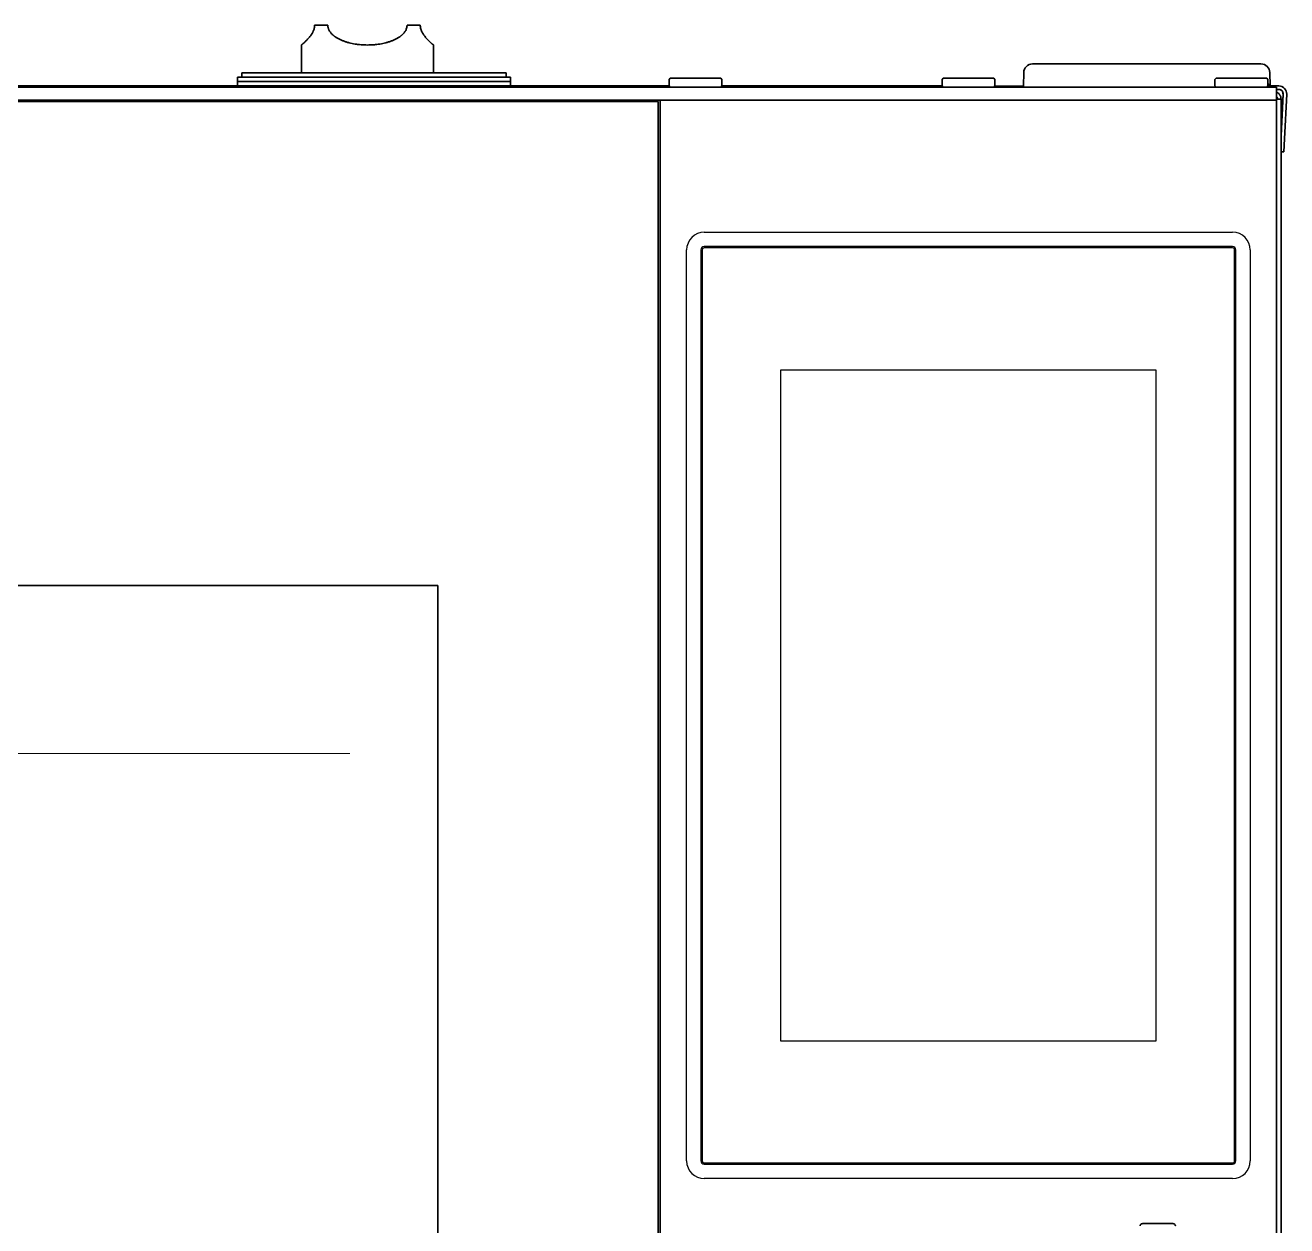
# Model space of a CAD drawing. Extents: x 6327 to 10269, y -393 to 3036.
# Drawn here: x 8892.9 to 9179.4, y 1661.5 to 1934.3 of the extents above; entities that cross this region are included whole.
import ezdxf

# ---------------------------------------------------------------- set-up
doc = ezdxf.new("R2010")
doc.units = 0
doc.header["$LTSCALE"] = 5
doc.layers.get('0').update_dxf_attribs({"linetype": 'CONTINUOUS', "lineweight": 0})
doc.layers.add('1', color=7, linetype='CONTINUOUS', true_color=0xffffff)
doc.layers.add('GEOM', color=7, linetype='CONTINUOUS')

msp = doc.modelspace()

# ---------------------------------------------------------------- linework, layer by layer
msp.add_line((9113.07, 1920.53), (9119.57, 1920.53))
at = {"color": 2}
msp.add_line((8639.57, 1768.83), (8966.57, 1768.83), dxfattribs=at)
at = {"layer": '1', "color": 7, "linetype": 'Continuous', "lineweight": 35}
for p, q in [((8958.57, 1934.33), (8961.57, 1934.33)), ((8979.57, 1934.33), (8982.57, 1934.33)), ((8955.57, 1929.83), (8955.57, 1923.53)), ((8985.57, 1923.53), (8985.57, 1929.83)), ((9121.63, 1925.53), (9173.52, 1925.53)), ((8942.07, 1923.53), (9002.07, 1923.53)), ((8942.07, 1923.53), (8942.07, 1922.53)), ((9002.07, 1922.53), (9002.07, 1923.53)), ((9119.57, 1920.53), (9119.63, 1923.56)), ((9175.52, 1923.56), (9175.57, 1920.53)), ((8431.07, 1920.28), (9175.07, 1920.28)), ((8567.07, 1920.53), (9039.07, 1920.53)), ((8941.07, 1922.53), (9003.07, 1922.53)), ((8941.07, 1922.53), (8941.07, 1921.53)), ((8941.07, 1921.53), (8941.07, 1920.53)), ((8941.07, 1921.53), (8972.07, 1921.53)), ((9003.07, 1921.53), (8972.07, 1921.53)), ((9003.07, 1921.53), (9003.07, 1922.53)), ((9003.07, 1920.53), (9003.07, 1921.53)), ((9039.32, 1922.28), (9039.07, 1922.03)), ((9039.07, 1922.03), (9039.07, 1920.53)), ((9039.07, 1920.53), (9039.32, 1920.28)), ((9039.32, 1922.28), (9050.82, 1922.28)), ((9051.07, 1922.03), (9050.82, 1922.28)), ((9050.82, 1920.28), (9051.07, 1920.53)), ((9051.07, 1920.53), (9051.07, 1922.03)), ((9051.07, 1920.53), (9101.07, 1920.53)), ((9101.32, 1922.28), (9101.07, 1922.03)), ((9101.07, 1922.03), (9101.07, 1920.53)), ((9101.07, 1920.53), (9101.32, 1920.28)), ((9101.32, 1922.28), (9112.82, 1922.28)), ((9113.07, 1922.03), (9112.82, 1922.28)), ((9112.82, 1920.28), (9113.07, 1920.53)), ((9113.07, 1920.53), (9113.07, 1922.03)), ((9119.57, 1920.28), (9119.57, 1920.53)), ((9163.32, 1922.28), (9163.07, 1922.03)), ((9163.07, 1922.03), (9163.07, 1920.53)), ((9163.07, 1920.53), (9163.32, 1920.28)), ((9163.32, 1922.28), (9174.82, 1922.28)), ((9175.07, 1922.03), (9174.82, 1922.28)), ((9174.82, 1920.28), (9175.07, 1920.53)), ((9175.07, 1920.53), (9175.07, 1922.03)), ((9175.07, 1920.53), (9176.57, 1920.53)), ((9175.07, 1920.28), (9177.07, 1920.28)), ((9176.57, 1920.53), (9177.57, 1920.53)), ((9177.07, 1920.28), (9177.07, 1917.28)), ((9177.07, 1919.73), (9177.57, 1919.73)), ((8567.07, 1917.28), (9039.07, 1917.28)), ((9036.57, 1917.03), (8569.57, 1917.03)), ((9001.57, 1917.03), (9001.57, 1917.28)), ((9035.57, 1917.28), (9035.57, 1917.03)), ((9035.59, 1917.28), (9035.59, 1917.03)), ((9036.07, 1917.28), (9036.07, 1917.03)), ((9036.57, 1401.03), (9036.57, 1917.03)), ((9037.07, 1400.78), (9037.07, 1917.28)), ((9039.07, 1917.28), (9175.07, 1917.28)), ((9177.07, 1917.28), (9175.07, 1917.28)), ((9178.07, 1917.53), (9177.07, 1917.53)), ((9177.07, 1917.28), (9177.07, 1917.28)), ((9177.07, 1400.78), (9177.07, 1917.28)), ((9178.52, 1918.67), (9178.07, 1910.19)), ((9178.57, 1918.67), (9178.07, 1909.16)), ((9178.07, 1917.53), (9178.07, 1374.13)), ((9179.37, 1918.63), (9178.84, 1908.52)), ((9178.84, 1908.52), (9178.68, 1905.53)), ((9178.68, 1905.53), (9178.07, 1905.56)), ((8619.57, 1807.03), (8986.57, 1807.03)), ((8986.57, 1807.03), (8986.57, 1511.03)), ((9153.57, 1662.03), (9146.57, 1662.03))]:
    msp.add_line(p, q, dxfattribs=at)
at = {"layer": '1', "color": 51, "linetype": 'Continuous', "lineweight": 13}
for p, q in [((9004.57, 1917.28), (9004.57, 1917.03)), ((9033.57, 1917.03), (9033.57, 1917.28))]:
    msp.add_line(p, q, dxfattribs=at)
at = {"layer": '1', "color": 7, "linetype": 'Continuous', "lineweight": 35}
for centre, radius, start, end in [((9121.63, 1923.53), 2, 90, 179), ((9173.52, 1923.53), 2, 1, 90), ((9177.57, 1918.73), 1.8, 357, 90), ((9177.57, 1918.73), 1, 357, 90)]:
    msp.add_arc(centre, radius, start, end, dxfattribs=at)
msp.add_ellipse((9177.52, 1918.73), major_axis=(-0.726, -0.689), ratio=0.998716, start_param=2.330656, end_param=3.952529, dxfattribs=at)
for points, knots in [([(8958.57, 1934.33), (8958.57, 1934.27), (8958.57, 1934.21), (8958.56, 1934.09), (8958.56, 1934.03), (8958.54, 1933.85), (8958.52, 1933.74), (8958.47, 1933.51), (8958.43, 1933.41), (8958.36, 1933.2), (8958.33, 1933.1), (8958.27, 1932.98), (8958.26, 1932.96), (8958.24, 1932.91), (8958.23, 1932.89), (8958.2, 1932.82), (8958.18, 1932.77), (8958.11, 1932.64), (8958.06, 1932.56), (8957.97, 1932.39), (8957.92, 1932.32), (8957.82, 1932.17), (8957.77, 1932.09), (8957.7, 1931.99), (8957.67, 1931.96), (8957.62, 1931.89), (8957.6, 1931.86), (8957.52, 1931.76), (8957.47, 1931.7), (8957.37, 1931.58), (8957.32, 1931.52), (8957.23, 1931.41), (8957.18, 1931.35), (8956.94, 1931.09), (8956.77, 1930.91), (8956.56, 1930.71), (8956.52, 1930.67), (8956.44, 1930.6), (8956.33, 1930.49), (8956.23, 1930.4), (8956.04, 1930.22), (8955.93, 1930.13), (8955.82, 1930.03), (8955.79, 1930.01), (8955.76, 1929.98), (8955.74, 1929.97), (8955.73, 1929.96), (8955.69, 1929.92), (8955.63, 1929.88), (8955.6, 1929.85), (8955.58, 1929.83), (8955.57, 1929.83), (8955.57, 1929.83)], [0, 0, 0, 0, 0.015645, 0.015645, 0.031291, 0.031291, 0.062582, 0.062582, 0.093872, 0.093872, 0.125163, 0.125163, 0.132986, 0.132986, 0.140809, 0.140809, 0.156454, 0.156454, 0.187745, 0.187745, 0.219035, 0.219035, 0.250326, 0.250326, 0.265972, 0.265972, 0.281617, 0.281617, 0.312908, 0.312908, 0.344199, 0.344199, 0.375489, 0.375489, 0.500653, 0.500653, 0.531943, 0.531943, 0.563234, 0.625816, 0.625816, 0.750979, 0.750979, 0.78227, 0.797915, 0.797915, 0.81356, 0.81356, 0.876142, 0.938723, 0.938723, 1, 1, 1, 1]), ([(8979.57, 1934.33), (8979.57, 1934.27), (8979.57, 1934.21), (8979.56, 1934.09), (8979.55, 1934.03), (8979.53, 1933.85), (8979.5, 1933.74), (8979.43, 1933.51), (8979.38, 1933.4), (8979.29, 1933.2), (8979.23, 1933.1), (8979.15, 1932.95), (8979.11, 1932.91), (8979.05, 1932.82), (8979.02, 1932.77), (8978.92, 1932.64), (8978.85, 1932.55), (8978.7, 1932.39), (8978.63, 1932.31), (8978.47, 1932.16), (8978.39, 1932.09), (8978.26, 1931.99), (8978.22, 1931.95), (8978.14, 1931.89), (8978.09, 1931.85), (8977.96, 1931.76), (8977.87, 1931.69), (8977.6, 1931.51), (8977.42, 1931.4), (8977.04, 1931.19), (8976.84, 1931.09), (8976.44, 1930.91), (8976.24, 1930.83), (8975.92, 1930.71), (8975.82, 1930.67), (8975.61, 1930.59), (8975.5, 1930.56), (8975.17, 1930.46), (8974.96, 1930.39), (8974.3, 1930.22), (8973.85, 1930.13), (8973.16, 1930.01), (8972.93, 1929.98), (8972.58, 1929.94), (8972.4, 1929.92), (8972.23, 1929.9), (8972.11, 1929.89), (8972.05, 1929.89), (8971.52, 1929.84), (8971.04, 1929.83), (8970.1, 1929.83), (8969.63, 1929.84), (8968.92, 1929.9), (8968.69, 1929.92), (8968.34, 1929.97), (8968.22, 1929.98), (8967.99, 1930.02), (8967.87, 1930.03), (8967.3, 1930.13), (8966.85, 1930.22), (8966.19, 1930.39), (8965.97, 1930.46), (8965.54, 1930.59), (8965.33, 1930.67), (8965.02, 1930.78), (8964.92, 1930.82), (8964.71, 1930.91), (8964.61, 1930.95), (8964.31, 1931.09), (8964.11, 1931.19), (8963.82, 1931.35), (8963.73, 1931.4), (8963.54, 1931.51), (8963.45, 1931.57), (8963.27, 1931.69), (8963.18, 1931.76), (8963.05, 1931.85), (8963.01, 1931.89), (8962.92, 1931.95), (8962.88, 1931.99), (8962.76, 1932.09), (8962.68, 1932.16), (8962.52, 1932.31), (8962.44, 1932.39), (8962.3, 1932.55), (8962.23, 1932.64), (8962.13, 1932.77), (8962.09, 1932.82), (8962.03, 1932.91), (8962, 1932.95), (8961.91, 1933.1), (8961.86, 1933.2), (8961.79, 1933.35), (8961.76, 1933.4), (8961.73, 1933.49), (8961.72, 1933.51), (8961.7, 1933.57), (8961.69, 1933.6), (8961.65, 1933.74), (8961.62, 1933.85), (8961.59, 1934.03), (8961.59, 1934.09), (8961.58, 1934.18), (8961.58, 1934.21), (8961.57, 1934.27), (8961.57, 1934.3), (8961.57, 1934.33)], [0, 0, 0, 0, 0.007812, 0.007812, 0.015625, 0.015625, 0.03125, 0.03125, 0.046875, 0.046875, 0.0625, 0.0625, 0.070312, 0.070312, 0.078125, 0.078125, 0.09375, 0.09375, 0.109375, 0.109375, 0.125, 0.125, 0.132812, 0.132812, 0.140625, 0.140625, 0.15625, 0.15625, 0.1875, 0.1875, 0.21875, 0.21875, 0.25, 0.25, 0.265625, 0.265625, 0.28125, 0.28125, 0.3125, 0.3125, 0.375, 0.375, 0.40625, 0.40625, 0.421875, 0.429687, 0.429687, 0.4375, 0.4375, 0.5, 0.5, 0.5625, 0.5625, 0.59375, 0.59375, 0.609375, 0.609375, 0.625, 0.625, 0.6875, 0.6875, 0.71875, 0.71875, 0.75, 0.75, 0.765625, 0.765625, 0.78125, 0.78125, 0.8125, 0.8125, 0.828125, 0.828125, 0.84375, 0.84375, 0.859375, 0.859375, 0.867187, 0.867187, 0.875, 0.875, 0.890625, 0.890625, 0.90625, 0.90625, 0.921875, 0.921875, 0.929688, 0.929688, 0.9375, 0.9375, 0.953125, 0.953125, 0.960938, 0.960938, 0.964844, 0.964844, 0.96875, 0.96875, 0.984375, 0.984375, 0.992188, 0.992188, 0.996094, 0.996094, 1, 1, 1, 1]), ([(8985.57, 1929.83), (8985.57, 1929.83), (8985.55, 1929.84), (8985.48, 1929.9), (8985.45, 1929.92), (8985.39, 1929.98), (8985.35, 1930.01), (8985.28, 1930.07), (8985.25, 1930.1), (8985.21, 1930.13), (8985.18, 1930.16), (8985.17, 1930.17), (8985.1, 1930.23), (8984.98, 1930.33), (8984.85, 1930.46), (8984.7, 1930.6), (8984.63, 1930.67), (8984.46, 1930.83), (8984.38, 1930.91), (8984.2, 1931.09), (8984.11, 1931.19), (8983.99, 1931.32), (8983.97, 1931.35), (8983.92, 1931.4), (8983.9, 1931.43), (8983.82, 1931.52), (8983.77, 1931.57), (8983.63, 1931.75), (8983.53, 1931.88), (8983.4, 1932.06), (8983.38, 1932.09), (8983.33, 1932.17), (8983.3, 1932.2), (8983.23, 1932.32), (8983.18, 1932.39), (8983.08, 1932.56), (8983.04, 1932.64), (8982.95, 1932.81), (8982.9, 1932.91), (8982.85, 1933.03), (8982.84, 1933.05), (8982.82, 1933.1), (8982.79, 1933.17), (8982.76, 1933.25), (8982.71, 1933.4), (8982.68, 1933.51), (8982.64, 1933.68), (8982.63, 1933.74), (8982.61, 1933.85), (8982.6, 1933.91), (8982.58, 1934.09), (8982.57, 1934.21), (8982.57, 1934.33)], [0, 0, 0, 0, 0.12475, 0.12475, 0.187268, 0.187268, 0.249786, 0.249786, 0.281045, 0.296674, 0.296674, 0.312304, 0.312304, 0.374822, 0.437339, 0.437339, 0.499857, 0.499857, 0.562375, 0.562375, 0.624893, 0.624893, 0.640522, 0.640522, 0.656152, 0.656152, 0.687411, 0.687411, 0.749929, 0.749929, 0.765558, 0.765558, 0.781188, 0.781188, 0.812446, 0.812446, 0.843705, 0.843705, 0.874964, 0.874964, 0.882779, 0.882779, 0.890594, 0.906223, 0.906223, 0.937482, 0.937482, 0.953112, 0.953112, 0.968741, 0.968741, 1, 1, 1, 1]), ([(9175.09, 1921.03), (9175.14, 1921.01), (9175.19, 1920.98), (9175.25, 1920.95), (9175.27, 1920.94), (9175.3, 1920.92), (9175.32, 1920.91), (9175.36, 1920.87), (9175.39, 1920.85), (9175.47, 1920.78), (9175.51, 1920.73), (9175.54, 1920.67), (9175.54, 1920.65), (9175.55, 1920.63), (9175.56, 1920.62), (9175.57, 1920.58), (9175.57, 1920.55), (9175.57, 1920.53)], [0, 0, 0, 0, 0.162975, 0.162975, 0.232727, 0.232727, 0.302479, 0.302479, 0.441983, 0.441983, 0.720992, 0.720992, 0.790744, 0.790744, 0.860496, 0.860496, 1, 1, 1, 1]), ([(9177.09, 1919.13), (9177.15, 1919.1), (9177.21, 1919.06), (9177.37, 1918.96), (9177.46, 1918.88), (9177.63, 1918.72), (9177.7, 1918.62), (9177.8, 1918.48), (9177.83, 1918.43), (9177.87, 1918.35), (9177.89, 1918.32), (9177.91, 1918.27), (9177.92, 1918.24), (9177.98, 1918.1), (9178.02, 1917.99), (9178.06, 1917.76), (9178.07, 1917.64), (9178.07, 1917.53)], [0, 0, 0, 0, 0.109331, 0.109331, 0.287465, 0.287465, 0.465599, 0.465599, 0.554666, 0.554666, 0.599199, 0.599199, 0.643732, 0.643732, 0.821866, 0.821866, 1, 1, 1, 1]), ([(9177.27, 1917.53), (9177.27, 1917.59), (9177.27, 1917.66), (9177.25, 1917.74), (9177.25, 1917.75), (9177.24, 1917.78), (9177.23, 1917.8), (9177.22, 1917.85), (9177.21, 1917.88), (9177.17, 1917.97), (9177.14, 1918.03), (9177.1, 1918.08), (9177.1, 1918.09), (9177.1, 1918.09)], [0, 0, 0, 0, 0.326357, 0.326357, 0.407946, 0.407946, 0.489535, 0.489535, 0.652714, 0.652714, 0.979071, 0.979071, 1, 1, 1, 1]), ([(9146.07, 1661.55), (9146.07, 1661.55), (9146.07, 1661.57), (9146.08, 1661.58), (9146.08, 1661.59), (9146.08, 1661.6), (9146.08, 1661.61), (9146.08, 1661.63), (9146.09, 1661.65), (9146.09, 1661.67), (9146.1, 1661.69), (9146.12, 1661.73), (9146.13, 1661.76), (9146.16, 1661.81), (9146.17, 1661.82), (9146.19, 1661.85), (9146.2, 1661.86), (9146.23, 1661.9), (9146.26, 1661.92), (9146.3, 1661.95), (9146.31, 1661.96), (9146.34, 1661.97), (9146.37, 1661.99), (9146.41, 1662), (9146.44, 1662.01), (9146.45, 1662.01), (9146.5, 1662.02), (9146.54, 1662.03), (9146.57, 1662.03)], [0, 0, 0, 0, 0.0625, 0.0625, 0.09375, 0.09375, 0.125, 0.125, 0.1875, 0.1875, 0.25, 0.25, 0.375, 0.375, 0.4375, 0.4375, 0.5, 0.5, 0.625, 0.625, 0.6875, 0.6875, 0.75, 0.8125, 0.8125, 0.875, 0.875, 1, 1, 1, 1]), ([(9154.07, 1661.55), (9154.07, 1661.55), (9154.07, 1661.57), (9154.07, 1661.58), (9154.07, 1661.59), (9154.07, 1661.6), (9154.07, 1661.61), (9154.06, 1661.63), (9154.06, 1661.65), (9154.05, 1661.67), (9154.05, 1661.69), (9154.03, 1661.73), (9154.01, 1661.76), (9153.99, 1661.81), (9153.98, 1661.82), (9153.96, 1661.85), (9153.95, 1661.86), (9153.91, 1661.9), (9153.89, 1661.92), (9153.85, 1661.95), (9153.83, 1661.96), (9153.8, 1661.97), (9153.77, 1661.99), (9153.74, 1662), (9153.71, 1662.01), (9153.69, 1662.01), (9153.66, 1662.02), (9153.64, 1662.02), (9153.61, 1662.03), (9153.59, 1662.03), (9153.57, 1662.03)], [0, 0, 0, 0, 0.0625, 0.0625, 0.09375, 0.09375, 0.125, 0.125, 0.1875, 0.1875, 0.25, 0.25, 0.375, 0.375, 0.4375, 0.4375, 0.5, 0.5, 0.625, 0.625, 0.6875, 0.6875, 0.75, 0.8125, 0.8125, 0.875, 0.875, 0.9375, 0.9375, 1, 1, 1, 1])]:
    msp.add_open_spline(points, degree=3, knots=knots, dxfattribs=at)
at = {"layer": 'GEOM', "color": 7, "linetype": 'Continuous'}
for p, q in [((9047.07, 1887.28), (9167.07, 1887.28)), ((9043.07, 1676.28), (9043.07, 1883.28)), ((9046.32, 1883.28), (9046.32, 1676.28)), ((9046.62, 1883.28), (9046.62, 1676.28)), ((9167.07, 1884.03), (9047.07, 1884.03)), ((9167.07, 1883.73), (9047.07, 1883.73)), ((9167.52, 1676.28), (9167.52, 1883.28)), ((9167.82, 1676.28), (9167.82, 1883.28)), ((9171.07, 1883.28), (9171.07, 1676.28)), ((9064.4, 1855.98), (9064.4, 1703.58)), ((9149.74, 1855.98), (9064.4, 1855.98)), ((9149.74, 1703.58), (9149.74, 1855.98)), ((9064.4, 1703.58), (9149.74, 1703.58)), ((9047.07, 1675.83), (9167.07, 1675.83)), ((9047.07, 1675.53), (9167.07, 1675.53)), ((9167.07, 1672.28), (9047.07, 1672.28))]:
    msp.add_line(p, q, dxfattribs=at)
for centre, radius, start, end in [((9047.07, 1883.28), 4, 90, 180), ((9167.07, 1883.28), 4, 0, 90), ((9047.07, 1883.28), 0.75, 90, 180), ((9047.07, 1883.28), 0.45, 90, 180), ((9167.07, 1883.28), 0.75, 0, 90), ((9167.07, 1883.28), 0.45, 0, 90), ((9047.07, 1676.28), 4, 180, 270), ((9047.07, 1676.28), 0.75, 180, 270), ((9047.07, 1676.28), 0.45, 180, 270), ((9167.07, 1676.28), 4, 270, 0), ((9167.07, 1676.28), 0.75, 270, 0), ((9167.07, 1676.28), 0.45, 270, 0)]:
    msp.add_arc(centre, radius, start, end, dxfattribs=at)

doc.saveas('drawing.dxf')
